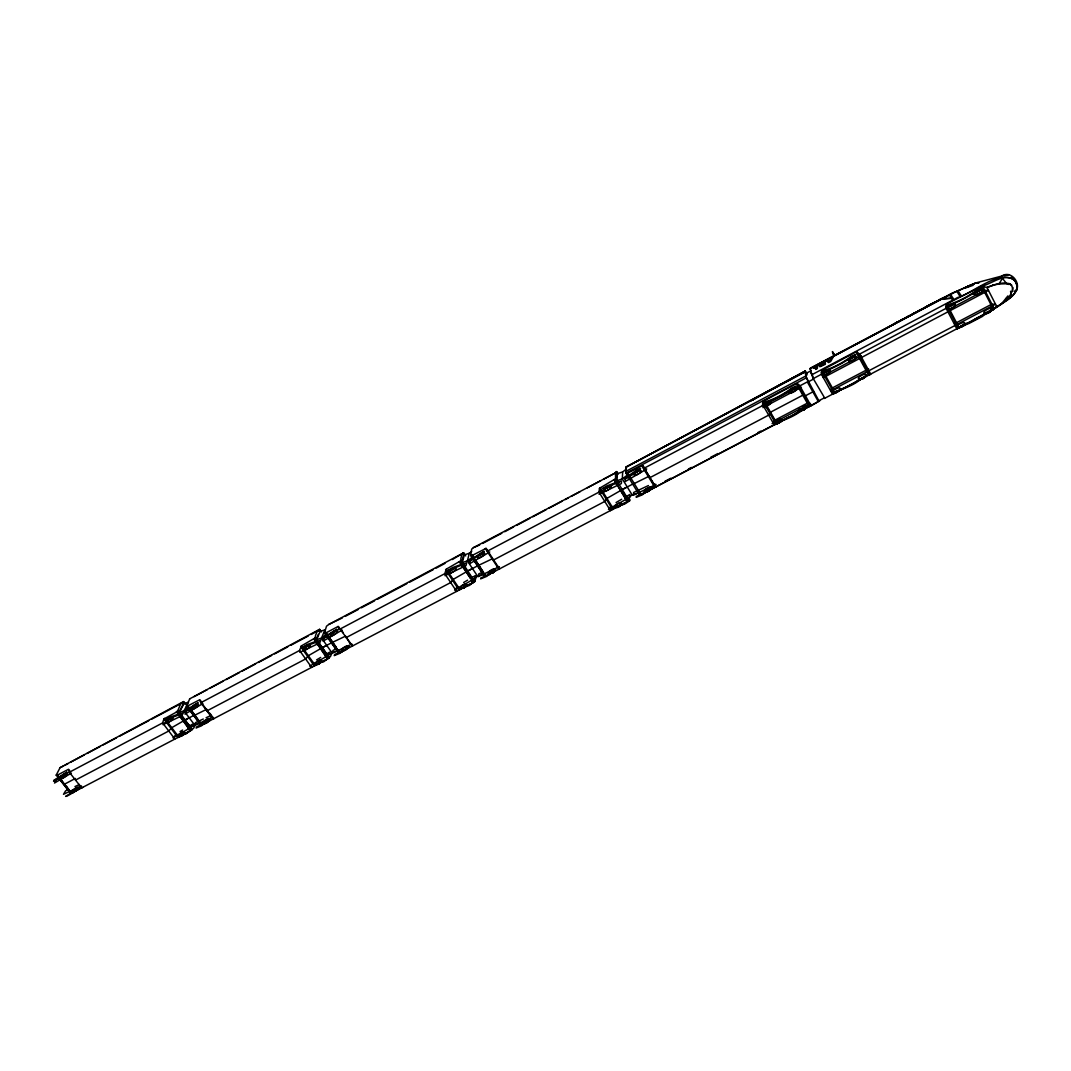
<?xml version="1.0" encoding="UTF-8"?>
<svg xmlns="http://www.w3.org/2000/svg" width="1071" height="1071" viewBox="0 0 1071 1071"><rect width="100%" height="100%" fill="white"/><g stroke="black" fill="none" stroke-linecap="round" stroke-linejoin="round"><path stroke-width="1.5" d="M491.402 573.065L493.088 572.757L493.758 571.405L488.577 574.806L495.538 570.508L492.7 572.69M481.441 553.761L476.782 556.92L480.705 553.761L479.246 554.604C478.884 557.549 488.778 549.249 480.397 553.988M464.827 586.252L460.664 588.97L467.371 585.65L463.636 588.033L465.269 586.346L465.082 587.176M450.985 570.589L452.979 568.5L455.55 567.884L448.829 571.245L452.19 568.848L450.985 570.12M649.789 490.371C642.761 490.197 642.252 496.248 651.811 488.778C648.049 488.456 646.523 494.374 649.896 489.554M804.83 372.106L625.946 467.09L625.772 471.427L805.874 375.948L805.298 371.008L806.824 373.739M206.944 709.323L206.917 710.903L305.61 658.946L308.354 655.706L322.371 647.634M346.388 648.812L348.436 647.62L341.729 651.77L346.763 648.464L343.938 650.325L344.541 650.03M762.472 405.641L763.409 401.183L796.342 383.739L799.836 385.868L810.988 405.655L773.69 425.2M319.573 662.414C306.467 670.741 329.118 656.992 318.85 663.806M334.139 631.676C334.634 629.775 329.346 635.772 334.567 631.863C341.89 626.267 321.876 640.471 332.987 632.01M470.678 555.528L472.11 554.898L474.64 558.727L473.262 559.45L470.678 555.528L471.695 549.115L473.395 547.642L616.923 472.124L603.642 479.179M305.382 647.594L307.404 645.532L309.76 644.996L303.468 648.142L307.524 645.505L305.396 647.125M637.955 470.959L633.055 474.266L640.338 469.767L635.424 472.726L635.987 472.257M821.537 370.526L834.269 393.392L835.126 392.843L832.528 394.182L821.43 374.274L821.537 370.526L855.97 351.971L859.745 354.019L870.75 374.154L868.701 375.252L855.97 351.971M461.681 565.957L463.435 564.645L460.838 560.735L460.918 558.286L461.936 554.309L463.663 552.81L452.283 559.544M635.424 472.726L636.013 471.414L638.423 470.745M207.854 721.185C214.776 718.132 198.041 728.066 208.135 721.131M182.512 734.719L178.616 736.808L181.28 736.246L182.793 734.425C188.242 732.738 174.667 739.713 182.525 734.264M193.463 705.816L193.449 706.806A3.869 1.058 -36.4 0 0 193.998 708.815A3.869 1.058 -36.4 0 0 198.51 704.584A3.869 1.058 -36.4 0 0 193.516 706.914L191.026 708.051L194.239 705.414M168.067 720.221L166.366 720.663L172.257 717.731L167.812 720.073L170.302 718.106M62.359 775.685L60.056 777.318L66.308 773.436L62.145 775.953L64.836 774.186L64.126 774.534M76.965 790.037L78.665 789.032L72.426 792.901L77.179 789.782L74.515 791.549L75.224 791.201M182.512 735.255L181.735 735.657M776.97 423.5L774.279 424.892L763.061 405.333L763.998 400.875L775.35 420.675M332.197 652.172L330.497 656.456L327.485 659.08L201.83 724.933L187.733 705.575L186.501 706.084L189.179 709.658L190.223 709.471M212.031 716.981L213.932 718.681L213.009 719.069L200.799 702.723L199.929 699.925L201.964 702.656L199.326 699.965L187.72 705.95M626.415 469.018L622.666 471.923L622.305 478.911L632.144 494.922L638.262 492.914M622.371 489.527L606.936 498.39L604.767 501.442L493.597 559.972L492.125 558.888L477.679 565.783M619.493 506.248L621.956 504.628L618.087 507.092L619.587 505.847L619.025 506.77M618.141 474.105L616.588 471.588L615.49 472.766L615.571 478.75L629.119 500.733L485.873 576.064L484.253 573.628M617.606 506.65L614.781 508.19L618.703 506.021M617.257 506.342L616.642 507.4L618.288 507.252M616.347 478.175L616.615 473.904L622.666 471.923M616.963 480.745L617.391 473.65M765.738 402.763C758.241 409.832 770.062 398.693 765.176 403.7M607.177 486.662L608.087 486.796L605.222 487.961C603.428 490.049 620.805 480.866 605.102 488.764C599.84 490.92 608.703 486.515 606.159 487.479M607.11 487.533L607.618 486.689M999.189 305.235C1006.74 299.893 1023.367 291.754 1014.465 280.455C1004.866 272.021 991.626 284.136 981.545 286.238L946.71 303.91L946.108 308.328L956.898 328.998L993.286 309.171C1002.041 302.611 1024.291 294.043 1014.545 280.013C998.212 269.517 973.405 292.972 957.755 297.484L811.711 374.81M1017.062 289.264L1016.928 284.766M780.679 419.002A4.311 1.366 -29.6 0 1 779.42 421.599C763.476 429.444 789.461 419.042 779.514 421.613A4.311 1.366 -29.6 0 1 774.427 423.821A4.311 1.366 -29.6 0 1 774.4 421.787M791.282 389.549L793.906 388.492L788.39 392.12L792.232 388.934L795.954 387.448L793.437 388.371M337.245 649.187L335.946 649.321L327.954 638.008M801.978 410.26L802.996 410.354C819.141 399.122 786.69 418.239 803.745 409.724M305.289 646.643L306.105 646.228M319.68 663.377L319.908 662.547L318.448 664.368L317.11 664.395L318.248 663.565M332.157 632.439L331.93 633.269M824.71 371.383C822.153 375.479 836.812 366.71 826.317 370.526L824.148 372.32M346.589 648.946L346.763 648.464M837.977 391.852C838.754 387.113 827.401 398.573 838.539 390.915M610.537 510.72L598.97 492.125L599.479 488.309L615.571 478.75M853.533 356.777L852.476 356.697C837.428 367.018 864.94 351.261 852.034 357.205M328.288 636.482L327.07 636.75L324.419 633.015L326.508 626.214L328.757 624.46L463.663 552.81L465.724 555.903M861.901 379.04C877.256 369.723 848.66 385.078 862.918 378.491M194.48 705.254L193.971 705.749L197.506 704.035L194.146 706.552L193.249 706.217M316.039 642.961L317.806 641.649L315.155 637.914L315.57 635.371L317.297 631.1L319.934 629.815L311.152 634.474M479.072 555.434L479.246 554.604M473.262 559.45L473.971 558.794M949.415 305.396L949.04 306.654L955.198 303.709L950.325 305.101L946.724 307.511L949.04 306.654C950.124 302.852 954.783 305.53 949.174 306.132M476.528 575.917L474.721 581.66L456.607 591.393L444.76 573.681L446.312 569.143L460.838 560.735M463.435 564.645L466.742 562.757L466.005 565.649L444.934 575.676M493.584 572.235L493.758 571.405M492.205 572.945L492.874 572.516M962.842 325.771C943.551 334.259 977.943 320.657 961.089 325.758M976.712 291.258C994.999 281.579 961.651 302.33 977.769 290.643M765.296 403.258C766.408 405.333 776.475 398.988 766.501 402.254M779.393 422.121L776.917 423.755M790.88 389.724L790.826 390.527A4.364 1.339 -29.4 0 1 796.931 388.719A4.364 1.339 -29.4 0 1 791.442 392.95A4.364 1.339 -29.4 0 1 790.88 390.607L791.308 389.228M605.222 487.961L605.704 487.452M804.589 409.524L805.057 408.225L802.38 410.073M824.282 371.878L822.153 373.592L825.487 370.874M838.392 391.357L841.11 389.576L836.036 392.562M853.159 356.924L850.414 358.839L850.856 357.553M864.096 378.157L864.525 376.858L861.794 378.746M987.623 313.147C996.606 308.649 978.894 318.167 986.94 312.692C987.957 312.826 1000.89 305.61 988.627 311.875M485.886 575.997L484.253 573.306M979.322 290.187L976.444 292.169L976.792 290.91M467.866 570.95L453.167 579.411L450.69 582.557L346.04 637.66L345.063 636.361L331.622 642.761M990.193 311.447L997.944 306.092L984.744 313.95M463.435 587.457L462.377 588.247L463.863 588.166M471.668 551.418L469.326 553.252L467.398 560.869L477.479 576.104L483.262 574.243M186.501 706.084L189.795 698.747M464.332 554.872L462.324 562.596L467.398 560.869L472.753 556.933M461.976 561.311L463.596 555.113L469.326 553.252M82.949 787.319L81.691 787.895L69.334 772.258L162.618 722.912L163.903 719.002L176.153 712.242L177.746 710.716L180.825 703.58L183.944 702.014L151.654 719.163M452.377 569.384L453.448 568.607L451.975 568.701M200.799 702.723L299.572 650.485L301.379 645.92L315.155 637.914M452.216 569.009L451.614 569.25M199.326 721.6L194.909 715.12L193.851 715.361L198.671 721.8M1015.134 292.155C1022.39 284.458 1011.345 269.477 1001.706 276.104M194.909 715.12L206.395 709.43M805.017 409.028L805.057 408.225M850.428 358.035L850.414 358.839M864.511 377.661L864.525 376.858M624.955 498.109L626.629 496.422L625.933 496.837L621.662 489.916L632.814 484.038M70.097 790.666L71.851 792.875L70.74 793.41L56.201 775.123L60.043 767.706L183.596 701.559L185.725 704.383M982.629 286.037L994.236 308.716C1019.873 294.485 1019.311 273.881 986.967 287.47L981.545 286.238L993.286 309.171M1012.577 291.071L1012.912 287.483M327.07 636.75L327.793 636.094L326.535 634.327M807.039 374.917L805.111 371.463L625.973 467.143L805.258 371.061L750.985 400.862M976.404 291.379L976.444 292.169M317.806 641.649L321.005 639.815L319.734 642.921L299.84 652.359M811.055 373.029L810.399 368.129L951.503 293.534L975.44 283.132L978.399 282.931M616.361 484.186L618.114 482.606L617.378 482.954L616.173 481.026L622.305 478.911L627.338 475.109M333.389 631.448L332.746 632.332L333.55 631.796M809.984 369.2L810.693 368.638M625.705 470.892L626.026 473.221L639.548 495.271L639.882 494.427M69.026 790.023L66.456 786.087M337.311 650.833L331.823 652.574L327.994 655.572L316.721 639.668L320.135 631.381M316.574 638.53L318.288 634.38M306.708 646.442L307.872 645.626L307.136 645.425M305.918 646.415L306.36 646.067M629.119 500.733L629.668 495.498M56.201 775.123L57.365 774.628L64.421 784.226L75.398 778.443M335.946 649.321L336.709 648.745M59.815 778.43L58.918 778.537L59.655 777.894M189.179 709.658L189.902 709.002M205.391 722.952L208.069 721.559M181.923 735.469L181.494 735.817M195.364 724.826L193.623 728.226L190.29 730.984L71.556 793.209L57.258 775.217L68.249 769.393L69.334 772.258M194.079 705.401L195.939 704.838L193.463 706.338M180.517 736.313L181.28 735.362M470.731 578.701L459.405 561.632L470.731 578.701L472.217 577.523L471.575 577.912L464.56 567.349M185.109 719.966L171.735 727.691L168.763 730.998L75.519 780.09M187.773 703.634L183.971 710.823L179.379 712.362L190.825 727.557L194.427 724.706L199.634 723.086M179.473 711.117L183.369 703.808L188.523 702.201M179.379 712.362L184.038 703.607M168.656 718.708L170.557 718.253L168.093 719.766M324.419 633.015L325.758 632.439L339.708 652.667L338.141 649.99M187.786 727.664L189.621 725.964L184.507 720.301L194.453 715.053M325.008 655.599L326.816 653.899L326.2 654.274L322.625 649.24M74.515 791.549L77.179 789.782M63.684 783.972L64.621 783.771M62.145 775.953L64.836 774.186M63.002 774.935L63.443 774.587M992.589 285.301L998.922 283.989L1002.469 278.393L1006.753 283.735L1009.846 283.748L1011.76 285.194M1001.827 303.428L1007.918 295.891M178.67 715.589L180.584 713.969L179.968 714.263M200.317 722.323L201.897 724.839M201.83 724.933L200.866 725.214L190.089 710.863M610.992 506.128L608.475 509.435L629.748 497.145L629.855 494.441L625.933 496.743M599.88 493.142L601.567 490.96M989.283 312.263L988.694 312.571M989.979 312.197L990.314 310.925L989.524 311.514M961.945 326.588L961.356 326.896M962.615 326.535L963.177 325.584M962.695 326.186L959.817 327.338L960.111 326.401M960.299 327.472L960.526 326.709M977.488 290.83L978.372 290.576M951.503 305.168L951.744 304.432M455.55 589.01L457.424 586.747M774.748 423.286L773.985 424.183C784.213 419.752 795.378 416.565 803.705 408.6M445.884 574.551L447.772 572.302M836.371 392.696L835.219 392.227L838.298 391.062M835.795 392.709L836.13 391.919M837.375 391.879L836.812 392.173M804.013 409.55L803.451 409.832M825.313 371.356L825.875 371.048M827.468 370.968L824.375 372.159M778.456 422.938L777.907 423.219M779.019 422.925L779.581 421.987M777.452 423.741L776.448 423.634L777.292 422.938M790.947 390.018L793.504 388.666M791.884 389.215L792.152 389.041M765.35 403.553L767.452 402.709L767.305 401.933M767.84 401.92L768.376 402.401L767.452 402.709M766.301 402.75L766.849 402.455M615.423 506.837L614.607 507.748L618.168 505.873M648.852 490.866L648.584 491.04M618.556 506.73L618.047 506.998M174.091 736.701L176.287 734.331M636.482 471.427L636.75 471.253M616.588 471.588L615.49 472.766M164.091 723.514L166.3 721.171M461.601 587.484L460.717 588.421L469.54 585.368L474.975 580.951L470.249 584.097L466.005 585.462M464.212 587.618L463.73 587.885M480.129 554.149L480.625 553.894M345.705 649.722L345.464 649.896M207.078 722.376L206.837 722.537M610.818 506.57L611.608 505.927M457.183 587.216L457.96 586.587M312.464 663.177L313.241 662.547M175.925 734.853L176.702 734.224M988.653 311.46L982.294 316.507L968.84 323.562L960.901 325.999M58.37 776.274L59.106 778.215M863.079 377.287C854.578 385.44 843.131 388.639 832.703 393.218M188.643 707.329L183.971 710.823L194.427 724.706M648.798 489.822L642.439 494.775L636.228 497.346L636.254 496.395L641.971 494.092L648.41 489.541M770.504 412.215L768.683 415.133L650.378 477.425L648.343 476.582L632.8 484.266M321.434 631.944L319.586 629.333L317.297 631.1M473.382 579.277L477.479 576.104M492.901 571.553L486.542 576.452L480.678 578.862L480.906 577.845L486.314 575.676L491.375 572.101M627.753 498.269L632.144 494.922M207.68 721.078L201.388 725.87L196.113 727.999L196.689 726.848L205.217 722.363M189.58 698.908L319.586 629.333M601.42 491.428L602.237 490.826M447.544 572.798L448.361 572.209L446.312 569.143M302.638 649.428L303.454 648.839M165.951 721.707L166.768 721.131L164.653 718.333M342.251 650.74L334.647 654.528L334.232 655.613L339.788 653.35L349.32 646.83L345.973 648.116M60.123 767.653L63.591 765.926M74.568 790.853L65.639 796.382C68.102 796.811 88.21 782.058 76.965 789.18M206.047 722.63L203.249 724.344L207.319 722.51M317.444 664.529L319.56 662.882M344.3 650.445L346.013 649.829M779.045 422.617L778.256 423.433M804.616 409.216L803.812 410.032M864.15 377.835L863.32 378.665M796.342 383.739L809.221 406.592C812.179 405.896 821.604 398.894 819.168 401.371L806.517 377.742L626.026 473.221M752.538 400.126L755.296 398.372M756.662 397.502L805.071 371.423M59.722 777.76L56.643 779.608L54.514 783.035L71.369 773.115M65.318 774.4L68.102 772.727M192.606 707.302L186.702 710.836L184.975 714.103L202.847 703.62M327.833 635.973L324.352 638.048L323.107 641.141L342.077 630.043M336.227 630.98L339.025 629.306M179.995 731.6L182.592 730.061M189.112 726.192L192.365 724.25L190.678 727.57L172.993 737.879M473.998 558.674L470.303 560.869L469.58 563.761L489.768 551.98M316.561 659.897L320.711 657.433M326.24 654.153L329.707 652.119L328.476 655.251L309.706 666.162M633.724 473.931L625.317 478.898L625.183 481.562L646.71 469.044L643.537 468.121M463.649 582.49L467.625 580.147M471.601 577.818L475.283 575.636L474.573 578.581L454.613 590.148M616.066 502.553L621.702 499.233M973.244 320.122L979.095 316.936M332.251 642.426L321.728 647.982L318.154 642.921M467.197 571.312L478.362 565.434M833.399 354.581L832.769 353.229L834.242 354.126L833.787 354.889L834.148 354.153M65.05 765.149L67.995 763.596M70.927 762.03L84.14 755.015M87.072 753.462L100.286 746.447M103.218 744.88L116.431 737.865M119.363 736.313L148.722 720.729M194.079 696.645L207.239 689.657M210.17 688.091L223.344 681.102M226.276 679.55L239.435 672.561M242.367 670.995L255.541 664.007M258.472 662.454L271.632 655.465M274.564 653.899L287.738 646.911M290.669 645.358L308.22 636.027M342.305 617.94L328.757 624.46M345.237 616.387L358.424 609.372M361.369 607.819L374.555 600.818M377.487 599.251L406.819 583.682M409.751 582.129L433.22 569.665M436.151 568.112L444.947 563.44M479.634 545.019L473.395 547.642M482.593 543.452L501.777 533.264M504.736 531.698L513.585 526.986M516.543 525.419L529.824 518.364M532.782 516.798L546.063 509.742M549.021 508.176L562.302 501.121M565.26 499.555L568.206 497.988M571.164 496.422L580.013 491.723M587.403 487.8L600.684 480.745M805.258 373.806L811.189 370.66M953.792 292.624L810.198 368.625L953.792 292.624L975.44 283.132M325.812 632.974L338.115 626.455L340.19 629.413M475.511 560.066L483.449 572.409L472.244 555.407L486.06 548.379L499.568 568.982L498.912 569.223L485.31 548.486M763.061 405.333L644.622 467.973L642.546 465.51L655.706 487.144L642.546 465.51L627.807 473.021L641.087 494.708L774.279 424.892M822.033 371.838L825.473 370.004A26.521 7.952 -28.9 0 0 851.15 356.415L855.662 354.514C845.006 362.052 833.546 368.223 821.296 372.708M946.416 305.985L950.031 304.07A27.726 8.14 -27.5 0 0 976.913 289.839L981.732 287.791C970.58 295.69 958.532 302.049 945.747 306.841M444.76 573.681L340.016 629.079L338.115 626.455L352.56 646.014L351.234 644.126M598.97 492.125L487.693 550.976L486.06 548.379M824.724 398.077L813.25 378.612L821.43 374.274M859.745 354.019L946.108 308.328M770.21 401.853L799.327 386.444M762.913 407.623L801.416 387.274M861.044 355.773L824.295 375.198L823.318 377.675L988.466 290.415L984.53 290.509L947.781 309.934M183.248 720.917L189.206 717.784M321.635 647.982L326.695 645.318M465.751 572.034L472.445 568.5M621.528 489.929L627.231 486.93M769.915 412.522L802.808 395.199L805.419 395.788L813.612 391.477M868.635 368.866L831.605 388.318L830.654 390.821L995.521 304.231L991.572 304.284L954.542 323.737M773.53 420.89L808.418 402.576M772.084 423.621L810.519 403.446M207.654 720.649L210.706 719.498L208.698 720.555M649.481 488.978L652.413 487.921L650.003 489.179M804.308 407.783L807.534 406.592L804.977 407.931M651.663 488.256L654.609 486.716M664.917 481.307L670.807 478.228M688.466 468.964L691.411 467.425M710.555 457.384L717.918 453.528M757.666 432.684L760.611 431.144M864.391 376.604L867.001 375.238L865.97 375.265M990.019 310.737L992.75 309.305L991.585 309.399M180.048 735.576L186.26 733.796L191.414 729.619L187.251 732.43L182.686 733.742M494.026 570.963L495.659 569.638M824.094 397.997L818.083 401.143L807.494 382.267L813.518 379.08L811.965 373.471M642.52 493.758L782.66 420.301M785.619 418.761L788.564 417.208M795.94 413.339L819.543 400.969M824.362 398.466L960.018 327.11M962.963 325.571L967.367 323.255M339.708 652.667L456.607 591.393M639.548 495.271L641.047 494.534M485.926 575.837L484.534 576.519L474.132 560.762M339.842 652.4L338.556 653.029L336.816 650.552M965.948 287.791L973.204 285.288M599.024 494.24L621.381 483.57L621.528 480.906L617.378 482.86M656.081 484.467L633.55 495.15L633.644 492.459L648.437 485.551M162.979 724.692L181.802 715.789L183.529 712.51L180.022 714.143M499.394 566.666L478.148 576.707L478.831 573.775L483.409 572.048M351.904 644.032L331.836 653.484L333.054 650.351L336.763 648.638M212.821 716.981L193.851 725.897L195.538 722.59L198.416 721.265M81.463 785.886L63.497 794.307L65.585 790.853L68.33 789.595M1014.157 291.299L1016.834 290.067M199.045 720.97L203.276 719.016M206.101 717.717L210.344 715.763M74.943 786.556L79.455 784.481M198.978 721.091L198.202 721.667L199.447 721.171M969.884 285.622L964.449 288.032M969.59 285.662L974.329 283.547L965.145 287.483M978.814 290.161L977.595 290.375M825.58 371.168L826.317 370.526M766.568 402.576L767.653 402.053M606.414 487.305L607.538 486.77M777.118 423.634L778.189 423.112M480.477 553.613L481.99 553.506M69.213 789.568L68.049 790.023L60.03 779.367M451.868 569.076L452.631 568.433M618.302 506.904L617.552 507.534M333.228 631.85L334.754 631.395M490.853 573.333L492.446 572.865M463.957 587.792L463.194 588.421M1006.218 298.354L1011.573 296.359L1010.555 291.258M318.609 663.966L319.145 663.9M965.747 287.269L970.808 285.421M993.232 285.355L986.967 287.47L997.021 307.149M620.163 504.642L624.888 503.049L629.949 499.702L629.909 500.652L624.366 504.24L619.721 505.472M316.721 639.668L321.541 638.035L325.905 634.675L336.361 649.495M319.439 631.609L324.861 629.882L321.541 638.035L331.823 652.574M319.533 661.985L324.62 660.419L329.051 657.46L323.763 661.744L318.957 662.748M487.345 551.592L488.028 551.391M1006.379 274.819L975.4 283.039L978.372 282.838M1004.598 275.662L1009.043 274.618M496.89 566.144L497.613 565.997M349.936 643.296L345.692 636.228M978.077 290.509L979.63 290.067M950.687 305.007L950.004 305.583L950.205 304.874M987.154 313.013L988.279 313.08M998.922 283.989L1006.753 283.735M975.935 283.213L978.8 282.972M942.212 299.117L950.646 298.434M942.667 298.742L952.601 297.992M861.432 378.906L862.476 379.014M793.906 388.492L792.888 388.398M790.826 390.527L791.482 390.005M68.772 769.38L70.378 772.097M646.911 491.535L647.835 491.669M464.827 586.734L464.586 587.698M1008.735 283.467L1009.846 283.748M652.868 483.476L655.01 484.132M343.938 650.325L344.688 650.525M1011.024 277.295L1014.545 280.013M1007.998 283.989L1008.815 284.498M492.365 573.239L493.088 572.757M167.759 722.443L178.803 736.995L177.947 737.531L163.903 719.002M162.618 722.912L174.868 739.044M177.746 710.716L189.46 726.258M190.343 727.437L192.124 729.793M190.772 730.542L176.447 711.546L190.29 730.984M833.439 352.881L832.408 351.596L832.769 353.229M191.267 710.26L193.998 713.902M188.041 707.636L192.954 714.17M209.916 713.313L211.897 715.963M202.432 704.116L211.335 716.044M299.572 650.485L311.634 667.367M301.379 645.92L315.316 665.452M300.616 646.589L314.459 665.988M316.373 642.413L313.79 638.785L327.485 659.08M317.27 643.684L327.9 658.665M318.689 642.908L329.319 657.889M325.758 632.439L327.472 634.875M329.225 637.365L336.401 647.513M333.148 643.698L334.928 646.215M341.609 630.404L343.242 632.733M449.164 573.4L459.995 589.626M445.563 569.839L459.138 590.161M464.372 565.689L474.721 581.66M471.575 579.96L473.248 582.49M471.294 580.428L472.9 582.865M472.083 557.295L482.472 573.039M600.242 487.613L613.589 509.113M599.479 488.309L612.746 509.662M627.566 501.589L614.071 479.701L627.311 501.938M641.69 465.657L654.957 487.439M763.409 401.183L774.761 420.983M763.235 401.585L774.507 421.238M810.078 406.244L797.293 383.552L799.836 385.868L808.043 381.53L805.7 375.452M822.3 369.803L833.519 389.964M856.961 351.77L869.585 374.877M946.71 303.91L948.17 306.721M949.642 309.532L958.438 326.414M945.947 304.633L958.331 328.369M813.25 378.612L810.867 372.534M986.739 312.263A27.592 8.448 -27.3 0 1 962.615 324.915M852.208 357.794A4.445 1.352 -28.7 0 1 856.479 357.647A4.445 1.352 -28.7 0 1 850.227 361.463A4.445 1.352 -28.7 0 1 850.735 358.678M860.013 378.987A26.4 8.247 -28.7 0 1 839.677 389.657M775.565 420.836A4.311 1.366 -29.6 0 1 776.997 419.966M778.47 419.323A4.311 1.366 -29.6 0 1 779.755 418.975M801.965 409.323A25.905 8.14 -29.5 0 1 780.799 420.702M802.474 406.605A4.351 1.379 -29.3 0 1 806.61 406.404A4.351 1.379 -29.3 0 1 801.188 410.193A4.351 1.379 -29.3 0 1 799.863 408.426M825.433 361.57L820.306 364.89L825.433 361.57M825.38 362.801L825.313 364.314L819.851 366.751L819.703 365.813L821.27 364.983C820.426 366.951 825.487 363.457 823.13 364.609L825.38 362.801M625.022 478.121L624.982 479.045L640.592 468.522L636.589 470.169L625.022 478.121M819.369 364.783L813.786 368.357L819.369 364.783M817.414 367.032L817.334 368.518L815.62 369.428L815.714 367.942L817.414 367.032M618.703 481.455L618.65 482.392L602.705 488.577L606.708 485.98L618.703 481.455M469.406 560.441L469.152 561.445L484.172 551.297L469.406 560.441M463.462 563.587L463.194 564.591L448.535 570.16L452.417 567.657L463.462 563.587M322.906 637.928L322.478 638.999L336.95 629.213L322.906 637.928M317.311 640.886L316.869 641.971L303.374 646.991L307.136 644.555L317.311 640.886M184.774 710.997L184.172 712.135L198.135 702.683L184.774 710.997M179.486 713.795L178.884 714.933L166.447 719.458L170.088 717.088L179.486 713.795M831.27 358.464L830.788 359.334L832.984 357.553L831.27 358.464M830.239 360.217L827.455 361.703L828.593 362.587L830.654 361.489L831.913 359.334L830.239 360.217M54.3 780.023L53.55 781.214L67.031 772.057L54.3 780.023M763.195 403.151L762.432 404.035C774.44 399.684 785.619 393.606 796.061 386.243L791.683 388.063A26.012 7.845 -29.6 0 1 766.568 401.357L763.195 403.151M897.967 321.661L892.799 324.714L897.967 321.661M903.656 318.636L898.475 321.688L903.656 318.636M909.346 315.61L904.178 318.663L909.346 315.61M915.049 312.585L909.881 315.637L915.049 312.585M920.765 309.546L915.611 312.598L920.765 309.546M926.495 306.507L921.341 309.546L926.495 306.507M932.239 303.454L926.937 306.266L932.239 303.454M828.178 360.11L826.464 361.021L828.178 360.11M943.966 297.564L938.464 300.201L943.966 297.564M938.169 300.616L932.68 303.213L938.169 300.616M953.337 298.863L952.159 299.478L949.642 295.248L950.807 294.645L953.337 298.863M960.674 295.007L959.496 295.609L956.979 291.54L958.17 290.964L960.674 295.007M975.922 294.873A4.659 1.392 -27.3 0 0 982.817 290.87A4.659 1.392 -27.3 0 0 977.395 291.58A4.659 1.392 -27.3 0 0 975.922 294.873M985.293 313.08A4.645 1.432 -27 0 0 992.161 309.104A4.645 1.432 -27 0 0 986.726 309.733A4.645 1.432 -27 0 0 985.293 313.08M957.943 327.418A4.592 1.419 -27.4 0 0 964.757 323.469A4.592 1.419 -27.4 0 0 959.455 324.044A4.592 1.419 -27.4 0 0 957.943 327.418M948.518 309.358A4.605 1.379 -27.6 0 0 955.359 305.382A4.605 1.379 -27.6 0 0 950.071 306.038A4.605 1.379 -27.6 0 0 948.518 309.358M834.604 392.495A4.391 1.392 -28.9 0 0 840.066 388.264A4.391 1.392 -28.9 0 0 833.867 390.152A4.391 1.392 -28.9 0 0 834.604 392.495M824.924 375.078A4.404 1.352 -29 0 0 830.4 370.847A4.404 1.352 -29 0 0 824.215 372.802A4.404 1.352 -29 0 0 824.924 375.078M860.749 378.786A4.431 1.392 -28.5 0 0 866.211 374.555A4.431 1.392 -28.5 0 0 859.893 376.497A4.431 1.392 -28.5 0 0 860.749 378.786M73.551 791.804A3.829 1.004 -37.7 0 0 78.17 787.533A3.829 1.004 -37.7 0 0 73.511 789.662A3.829 1.004 -37.7 0 0 73.551 791.804M179.299 736.379A3.856 1.071 -36.8 0 0 183.797 732.109A3.856 1.071 -36.8 0 0 178.87 734.385A3.856 1.071 -36.8 0 0 179.299 736.379M62.734 778.175A3.842 0.977 -37.5 0 0 67.393 773.918A3.842 0.977 -37.5 0 0 62.734 776.087A3.842 0.977 -37.5 0 0 62.734 778.175M168.589 722.242A3.869 1.044 -36.7 0 0 173.127 717.998A3.869 1.044 -36.7 0 0 168.201 720.301A3.869 1.044 -36.7 0 0 168.589 722.242M204.681 723.072A3.856 1.084 -36.6 0 0 209.153 718.815A3.856 1.084 -36.6 0 0 204.159 721.118A3.856 1.084 -36.6 0 0 204.681 723.072M316.628 664.381A3.909 1.151 -35.4 0 0 320.952 660.164A3.909 1.151 -35.4 0 0 315.677 662.614A3.909 1.151 -35.4 0 0 316.628 664.381M306.092 649.588A3.923 1.125 -35.3 0 0 310.443 645.385A3.923 1.125 -35.3 0 0 305.155 647.875A3.923 1.125 -35.3 0 0 306.092 649.588M343.523 650.284A3.923 1.165 -35.1 0 0 347.807 646.067A3.923 1.165 -35.1 0 0 342.452 648.571A3.923 1.165 -35.1 0 0 343.523 650.284M461.039 588.515A3.989 1.232 -33.7 0 0 466.447 584.405A3.989 1.232 -33.7 0 0 461.762 585.596A3.989 1.232 -33.7 0 0 461.039 588.515M333.014 635.371A3.936 1.138 -35 0 0 337.338 631.167A3.936 1.138 -35 0 0 331.983 633.697A3.936 1.138 -35 0 0 333.014 635.371M450.69 573.012A4.003 1.191 -33.7 0 0 456.126 568.902A4.003 1.191 -33.7 0 0 451.453 570.147A4.003 1.191 -33.7 0 0 450.69 573.012M489.554 573.561A4.016 1.245 -33.3 0 0 494.963 569.437A4.016 1.245 -33.3 0 0 490.17 570.682A4.016 1.245 -33.3 0 0 489.554 573.561M615.544 507.507A4.123 1.312 -31.7 0 0 620.979 503.357A4.123 1.312 -31.7 0 0 615.691 504.829A4.123 1.312 -31.7 0 0 615.544 507.507M479.259 557.911A4.03 1.205 -33.3 0 0 484.694 553.801A4.03 1.205 -33.3 0 0 479.915 555.086A4.03 1.205 -33.3 0 0 479.259 557.911M605.45 491.228A4.137 1.272 -31.8 0 0 610.912 487.064A4.137 1.272 -31.8 0 0 605.624 488.59A4.137 1.272 -31.8 0 0 605.45 491.228M645.867 491.616A4.15 1.325 -31.3 0 0 651.302 487.452A4.15 1.325 -31.3 0 0 645.893 488.978A4.15 1.325 -31.3 0 0 645.867 491.616M765.819 406.485A4.324 1.325 -29.7 0 0 771.294 402.268A4.324 1.325 -29.7 0 0 765.35 404.115A4.324 1.325 -29.7 0 0 765.819 406.485M635.813 475.176A4.177 1.285 -31.4 0 0 641.288 471.012A4.177 1.285 -31.4 0 0 635.879 472.592A4.177 1.285 -31.4 0 0 635.813 475.176"/></g></svg>
